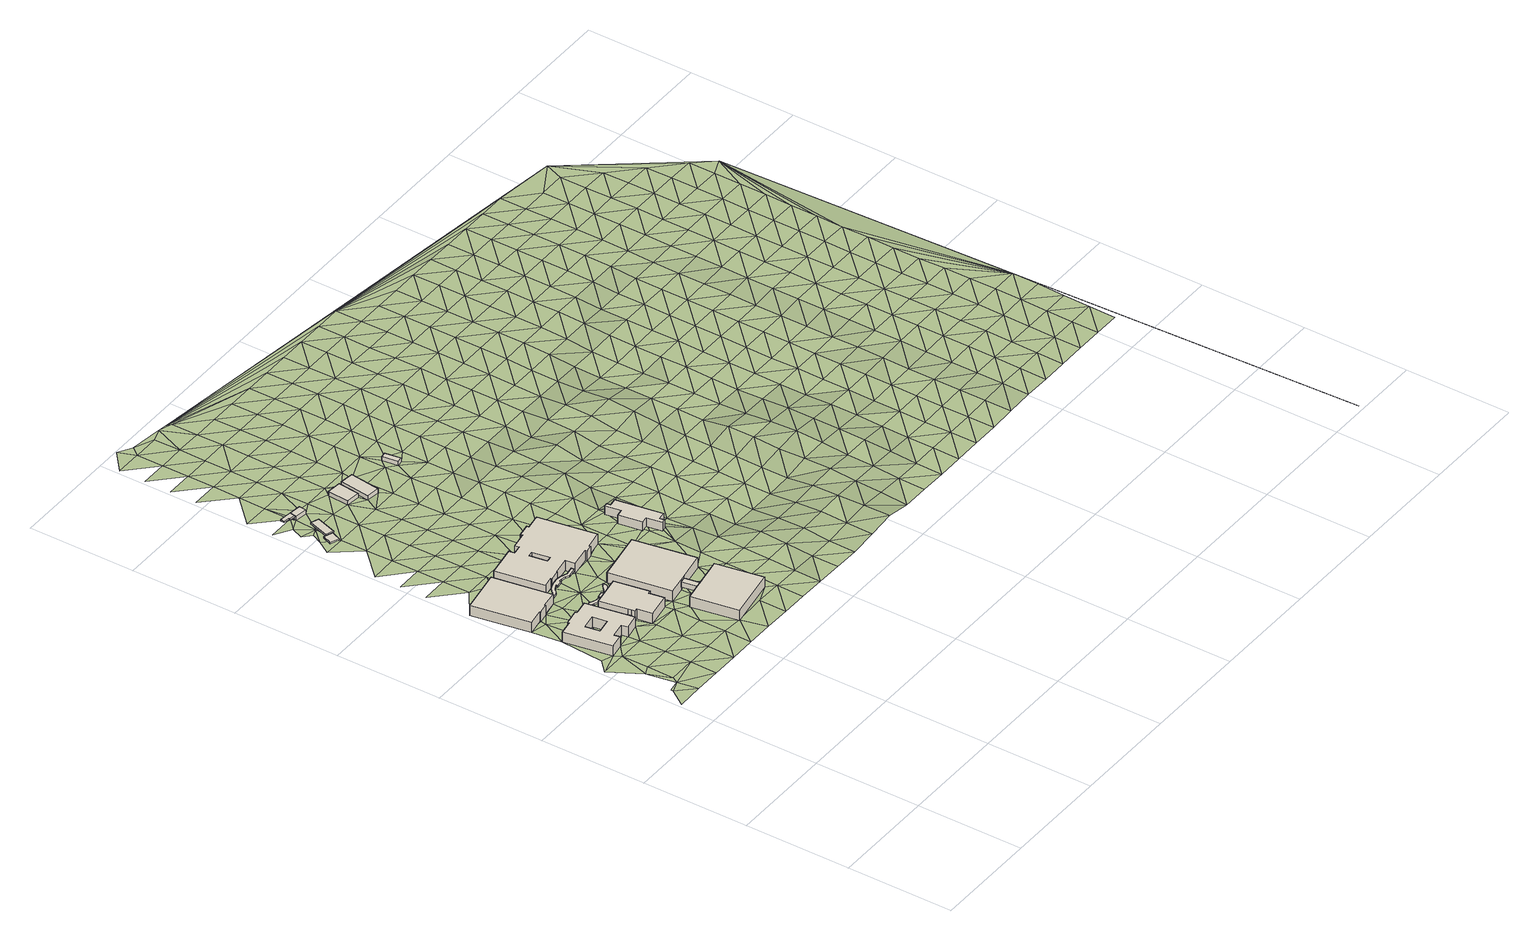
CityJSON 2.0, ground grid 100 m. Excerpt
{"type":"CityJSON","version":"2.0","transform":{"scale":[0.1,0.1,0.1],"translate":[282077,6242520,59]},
"CityObjects":{
"building1":{"type":"Building","attributes":{"osm_address":"Electrical Engineering Bellville Cape Town","osm_building":"university","osm_building:levels":"3","osm_type":"multipolygon","plus_code":"4FRW3J9V+45C","ground_height":63.28,"building_height":9.7,"roof_height":72.98},"geometry":[{"type":"Solid","lod":"1","boundaries":[[[[0,1,2,3,4,5,6,7]],[[1,8,9,4,3,2]],[[8,10,11,9]],[[10,12,13,11]],[[12,14,15,13]],[[14,16,17,15]],[[16,18,19,17]],[[18,20,21,19]],[[20,22,23,21]],[[22,24,25,23]],[[24,26,27,25]],[[26,28,29,27]],[[28,30,31,29]],[[30,0,7,6,5,31]],[[32,33,34,35]],[[33,36,37,34]],[[36,38,39,37]],[[38,32,35,39]],[[5,4,9,11,13,15,17,19,21,23,25,27,29,31],[35,34,37,39]],[[30,28,26,24,22,20,18,16,14,12,10,8,1,0],[38,36,33,32]]]]}]},
"building2":{"type":"Building","attributes":{"osm_address":"IT Centre Bellville 7530 Cape Town","osm_building":"university","osm_building:levels":"3","plus_code":"4FRW3J9V+92X","ground_height":63.43,"building_height":9.7,"roof_height":73.13},"geometry":[{"type":"Solid","lod":"1","boundaries":[[[[40,41,42,43]],[[41,44,45,42]],[[44,46,47,45]],[[46,48,49,47]],[[48,50,51,49]],[[50,52,53,51]],[[52,54,55,53]],[[54,40,43,55]],[[43,42,45,47,49,51,53,55]],[[54,52,50,48,46,44,41,40]]]]}]},
"building3":{"type":"Building","attributes":{"osm_building":"roof","osm_building:levels":"1","osm_layer":"1","plus_code":"4FRW3J9V+36J","ground_height":63.45,"bottom_roof_height":66.25,"roof_height":67.75},"geometry":[{"type":"Solid","lod":"1","boundaries":[[[[7,56,57,6]],[[56,58,59,57]],[[58,60,61,59]],[[60,7,6,61]],[[6,57,59,61]],[[60,58,56,7]]]]}]},
"building4":{"type":"Building","attributes":{"osm_address":"Electrical Engineering Bellville 7530 Cape Town","osm_building":"university","osm_building:levels":"3","plus_code":"4FRW3J9V+47P","ground_height":63.45,"building_height":9.7,"roof_height":73.15},"geometry":[{"type":"Solid","lod":"1","boundaries":[[[[62,63,64,65,59,58]],[[63,66,67,64]],[[66,68,69,67]],[[68,70,71,69]],[[70,72,73,71]],[[72,74,75,73]],[[74,76,77,75]],[[76,78,79,77]],[[78,80,60,61,81,79]],[[80,62,58,59,65,81,61,60]],[[65,64,67,69,71,73,75,77,79,81]],[[80,78,76,74,72,70,68,66,63,62]]]]}]},
"building5":{"type":"Building","attributes":{"osm_building":"roof","osm_building:levels":"1","osm_layer":"1","plus_code":"4FRW3J9V+666","ground_height":63.63,"bottom_roof_height":66.43,"roof_height":67.93},"geometry":[{"type":"Solid","lod":"1","boundaries":[[[[82,83,84,85]],[[83,86,87,84]],[[86,88,89,87]],[[88,90,91,89]],[[90,92,93,91]],[[92,94,95,93]],[[94,96,97,95]],[[96,98,99,97]],[[98,100,101,99]],[[100,102,103,101]],[[102,104,105,103]],[[104,106,107,105]],[[106,108,109,107]],[[108,110,111,109]],[[110,112,113,111]],[[112,114,115,113]],[[114,116,117,115]],[[116,118,119,117]],[[118,120,121,119]],[[120,122,123,121]],[[122,124,125,123]],[[124,126,127,125]],[[126,82,85,127]],[[85,84,87,89,91,93,95,97,99,101,103,105,107,109,111,113,115,117,119,121,123,125,127]],[[126,124,122,120,118,116,114,112,110,108,106,104,102,100,98,96,94,92,90,88,86,83,82]]]]}]},
"building6":{"type":"Building","attributes":{"osm_building":"roof","osm_building:levels":"1","osm_layer":"1","plus_code":"4FRW3J9V+86J","ground_height":63.61,"bottom_roof_height":66.41,"roof_height":67.91},"geometry":[{"type":"Solid","lod":"1","boundaries":[[[[128,129,130,131]],[[129,132,133,130]],[[132,134,135,133]],[[134,136,137,135]],[[136,138,139,137]],[[138,140,141,139]],[[140,142,143,141]],[[142,144,145,143]],[[144,146,147,145]],[[146,148,149,147]],[[148,150,151,149]],[[150,152,153,151]],[[152,154,155,153]],[[154,156,157,155]],[[156,158,159,157]],[[158,160,161,159]],[[160,162,163,161]],[[162,164,165,163]],[[164,166,167,165]],[[166,168,169,167]],[[168,128,131,169]],[[131,130,133,135,137,139,141,143,145,147,149,151,153,155,157,159,161,163,165,167,169]],[[168,166,164,162,160,158,156,154,152,150,148,146,144,142,140,138,136,134,132,129,128]]]]}]},
"building7":{"type":"Building","attributes":{"osm_building":"roof","osm_building:levels":"1","osm_layer":"1","plus_code":"4FRW3JCV+228","ground_height":62.23,"bottom_roof_height":65.03,"roof_height":66.53},"geometry":[{"type":"Solid","lod":"1","boundaries":[[[[170,171,172,173]],[[171,174,175,172]],[[174,176,177,175]],[[176,170,173,177]],[[173,172,175,177]],[[176,174,171,170]]]]}]},
"building8":{"type":"Building","attributes":{"osm_building":"roof","osm_building:levels":"1","osm_layer":"1","plus_code":"4FRW3JCV+337","ground_height":61.99,"bottom_roof_height":64.79,"roof_height":66.29},"geometry":[{"type":"Solid","lod":"1","boundaries":[[[[178,179,180,181]],[[179,182,183,180]],[[182,184,185,183]],[[184,178,181,185]],[[181,180,183,185]],[[184,182,179,178]]]]}]},
"building9":{"type":"Building","attributes":{"osm_building":"roof","osm_building:levels":"1","osm_layer":"1","plus_code":"4FRW3JCV+53C","ground_height":62.11,"bottom_roof_height":64.91,"roof_height":66.41},"geometry":[{"type":"Solid","lod":"1","boundaries":[[[[186,187,188,189,190,191]],[[187,192,193,189,188]],[[192,194,195,193]],[[194,196,197,195]],[[196,198,199,197]],[[198,186,191,190,199]],[[190,189,193,195,197,199]],[[198,196,194,192,187,186]]]]}]},
"building10":{"type":"Building","attributes":{"osm_building":"bridge","osm_building:levels":"3","osm_building:min_level":"1","osm_layer":"1","osm_min_height":"3.3","plus_code":"4FRW3J9V+2F4","ground_height":63.43,"bottom_bridge_height":66.73,"building_height":8.4,"roof_height":71.83},"geometry":[{"type":"Solid","lod":"1","boundaries":[[[[200,201,202,203]],[[201,204,205,202]],[[204,206,207,205]],[[206,200,203,207]],[[203,202,205,207]],[[206,204,201,200]]]]}]},
"building11":{"type":"Building","attributes":{"osm_building":"garage","osm_building:levels":"1","plus_code":"4FRW3JCV+54C","ground_height":62.11,"building_height":4.1,"roof_height":66.21},"geometry":[{"type":"Solid","lod":"1","boundaries":[[[[208,209,210,211,198]],[[209,212,213,210]],[[212,214,215,213]],[[214,216,186,191,215]],[[216,208,198,211,191,186]],[[211,210,213,215,191]],[[216,214,212,209,208]]]]}]},
"building12":{"type":"Building","attributes":{"osm_address":"Civil Engineering and Geomatics Bellville 7530 Cape Town","osm_building":"university","osm_building:levels":"3","osm_type":"multipolygon","plus_code":"4FRW3J9V+CCM","ground_height":63.75,"building_height":9.7,"roof_height":73.45},"geometry":[{"type":"Solid","lod":"1","boundaries":[[[[217,218,219,220]],[[218,221,222,219]],[[221,223,224,222]],[[223,225,226,224]],[[225,227,228,226]],[[227,229,230,228]],[[229,231,232,230]],[[231,233,234,232]],[[233,235,236,234]],[[235,237,238,236]],[[237,239,240,238]],[[239,241,242,240]],[[241,243,244,242]],[[243,245,246,244]],[[245,247,248,246]],[[247,249,250,248]],[[249,251,252,250]],[[251,253,254,252]],[[253,255,256,254]],[[255,257,258,256]],[[257,259,260,258]],[[259,217,220,260]],[[261,262,263,264]],[[262,265,266,263]],[[265,267,268,266]],[[267,261,264,268]],[[220,219,222,224,226,228,230,232,234,236,238,240,242,244,246,248,250,252,254,256,258,260],[264,263,266,268]],[[259,257,255,253,251,249,247,245,243,241,239,237,235,233,231,229,227,225,223,221,218,217],[267,265,262,261]]]]}]},
"building13":{"type":"Building","attributes":{"osm_address":"Electrical, Electronic and Computer Engineering (Block B) Bellville 7530 Cape Town","osm_building":"university","osm_building:levels":"3","plus_code":"4FRW3J8V+WG3","ground_height":63.09,"building_height":9.7,"roof_height":72.79},"geometry":[{"type":"Solid","lod":"1","boundaries":[[[[269,270,271,272,203,200]],[[270,273,274,271]],[[273,275,276,274]],[[275,277,278,276]],[[277,279,201,202,280,278]],[[279,269,200,203,272,280,202,201]],[[272,271,274,276,278,280]],[[279,277,275,273,270,269]]]]}]},
"building14":{"type":"Building","attributes":{"osm_address":"Electrical, Electronic and Computer Engineering (Block A) Bellville 7530 Cape Town","osm_building":"university","osm_building:levels":"3","plus_code":"4FRW3J9V+4FW","ground_height":64.07,"building_height":9.7,"roof_height":73.77},"geometry":[{"type":"Solid","lod":"1","boundaries":[[[[281,282,283,284,205,204]],[[282,285,286,283]],[[285,287,288,286]],[[287,289,290,288]],[[289,291,206,207,292,290]],[[291,281,204,205,284,292,207,206]],[[284,283,286,288,290,292]],[[291,289,287,285,282,281]]]]}]},
"building15":{"type":"Building","attributes":{"osm_address":"G - Horticulture Research 2 Bellville 7530 Cape Town","osm_building":"greenhouse","osm_building:levels":"1","plus_code":"4FRW3JCV+474","ground_height":62.23,"building_height":4.1,"roof_height":66.33},"geometry":[{"type":"Solid","lod":"1","boundaries":[[[[293,294,295,296]],[[294,297,298,295]],[[297,299,300,298]],[[299,293,296,300]],[[296,295,298,300]],[[299,297,294,293]]]]}]},
"building16":{"type":"Building","attributes":{"osm_address":"H - Horticulture Research 1 Bellville 7530 Cape Town","osm_building":"greenhouse","osm_building:levels":"1","plus_code":"4FRW3JCV+38Q","ground_height":62.29,"building_height":4.1,"roof_height":66.39},"geometry":[{"type":"Solid","lod":"1","boundaries":[[[[301,302,303,304]],[[302,305,306,303]],[[305,307,308,306]],[[307,301,304,308]],[[304,303,306,308]],[[307,305,302,301]]]]}]},
"building17":{"type":"Building","attributes":{"osm_address":"CPUT Athletics Stadium","osm_building":"grandstand","osm_building:levels":"2","plus_code":"4FRW3J9V+8PF","ground_height":63.76,"building_height":6.9,"roof_height":70.66},"geometry":[{"type":"Solid","lod":"1","boundaries":[[[[309,310,311,312]],[[310,313,314,311]],[[313,315,316,314]],[[315,317,318,316]],[[317,319,320,318]],[[319,321,322,320]],[[321,323,324,322]],[[323,325,326,324]],[[325,327,328,326]],[[327,329,330,328]],[[329,331,332,330]],[[331,309,312,332]],[[312,311,314,316,318,320,322,324,326,328,330,332]],[[331,329,327,325,323,321,319,317,315,313,310,309]]]]}]},
"building18":{"type":"Building","attributes":{"osm_building":"service","osm_building:levels":"1","plus_code":"4FRW3JCV+3GG","ground_height":62.6,"building_height":4.1,"roof_height":66.7},"geometry":[{"type":"Solid","lod":"1","boundaries":[[[[333,334,335,336]],[[334,337,338,335]],[[337,339,340,338]],[[339,333,336,340]],[[336,335,338,340]],[[339,337,334,333]]]]}]},
"terrain1":{"type":"TINRelief","geometry":[{"type":"CompositeSurface","lod":"1","boundaries":[[[341,342,343]],[[342,344,345]],[[342,341,344]],[[346,347,344]],[[348,347,349]],[[341,350,344]],[[351,347,346]],[[352,348,18]],[[348,349,18]],[[344,353,346]],[[351,349,347]],[[346,353,351]],[[18,354,352]],[[353,344,350]],[[355,349,351]],[[18,349,20]],[[351,353,355]],[[44,354,356]],[[20,349,357]],[[353,350,358]],[[354,359,360]],[[349,355,357]],[[360,356,354]],[[361,362,20]],[[44,356,363]],[[364,44,363]],[[365,355,353]],[[366,367,368]],[[369,20,357]],[[20,369,361]],[[358,365,353]],[[370,356,360]],[[367,371,368]],[[363,356,372]],[[373,357,355]],[[370,372,356]],[[365,373,355]],[[369,357,374]],[[370,375,376]],[[377,372,370]],[[373,378,357]],[[374,357,378]],[[379,380,381]],[[382,383,372]],[[384,365,358]],[[385,386,379]],[[370,376,377]],[[372,377,382]],[[374,387,388]],[[365,384,373]],[[389,390,388]],[[358,391,384]],[[378,68,374]],[[389,388,387]],[[374,68,387]],[[389,392,390]],[[393,376,390]],[[394,385,395]],[[393,390,392]],[[387,68,396]],[[381,382,397]],[[378,373,398]],[[399,397,382]],[[400,385,379]],[[377,376,401]],[[373,384,402]],[[403,395,404]],[[382,377,401]],[[400,379,381]],[[393,401,376]],[[381,397,405]],[[68,378,398]],[[405,397,399]],[[406,399,382]],[[373,402,398]],[[403,404,407]],[[405,225,381]],[[399,225,405]],[[395,385,408]],[[391,409,384]],[[401,406,382]],[[381,225,400]],[[400,408,385]],[[410,68,398]],[[406,411,399]],[[384,409,402]],[[409,391,412]],[[413,401,393]],[[414,404,395]],[[415,416,417]],[[415,407,416]],[[408,414,395]],[[418,406,401]],[[398,402,419]],[[409,419,402]],[[225,420,400]],[[421,410,422]],[[289,410,398]],[[422,410,289]],[[400,420,408]],[[407,404,423]],[[419,289,398]],[[414,424,404]],[[422,425,413]],[[426,417,416]],[[417,426,427]],[[289,425,422]],[[428,401,413]],[[429,427,426]],[[401,430,418]],[[426,431,429]],[[432,431,433]],[[434,413,425]],[[289,434,425]],[[225,435,420]],[[404,424,423]],[[436,418,437]],[[438,401,428]],[[439,414,408]],[[440,409,412]],[[441,416,407]],[[401,438,430]],[[428,413,434]],[[434,289,428]],[[289,419,442]],[[209,431,426]],[[439,408,420]],[[430,437,418]],[[433,431,209]],[[407,423,441]],[[443,433,444]],[[419,445,442]],[[446,424,414]],[[289,442,291]],[[416,447,426]],[[448,440,412]],[[449,450,451]],[[451,452,449]],[[208,433,209]],[[435,453,420]],[[216,433,208]],[[209,426,454]],[[439,446,414]],[[443,444,455]],[[453,435,456]],[[453,439,420]],[[444,433,216]],[[447,416,441]],[[445,457,442]],[[453,456,458]],[[423,424,459]],[[281,291,442]],[[430,438,460]],[[428,461,438]],[[442,457,281]],[[447,454,426]],[[440,275,409]],[[216,462,444]],[[424,446,459]],[[463,455,464]],[[465,430,460]],[[441,423,466]],[[467,439,453]],[[461,460,438]],[[457,468,281]],[[467,446,439]],[[459,466,423]],[[454,469,462]],[[470,440,448]],[[454,447,469]],[[471,453,472]],[[453,471,473]],[[444,462,474]],[[444,474,455]],[[475,476,464]],[[447,441,297]],[[473,467,453]],[[461,428,477]],[[459,446,478]],[[461,479,460]],[[472,473,471]],[[448,480,470]],[[462,469,474]],[[466,481,441]],[[468,457,482]],[[468,483,281]],[[455,484,464]],[[481,297,441]],[[446,467,478]],[[440,470,275]],[[475,485,486]],[[469,447,487]],[[455,474,484]],[[473,488,467]],[[466,459,489]],[[447,297,487]],[[479,461,490]],[[490,491,479]],[[492,475,464]],[[478,489,459]],[[482,483,468]],[[485,493,494]],[[469,495,474]],[[496,494,493]],[[464,484,492]],[[482,275,497]],[[275,470,497]],[[307,297,481]],[[481,466,498]],[[477,490,461]],[[469,487,495]],[[480,499,470]],[[488,500,467]],[[478,467,500]],[[501,485,475]],[[489,498,466]],[[488,502,503]],[[299,297,307]],[[482,504,483]],[[474,505,484]],[[475,492,501]],[[497,504,482]],[[506,307,481]],[[505,474,495]],[[507,490,477]],[[493,508,496]],[[497,470,509]],[[503,500,488]],[[489,478,510]],[[511,493,485]],[[495,487,512]],[[498,513,481]],[[514,299,307]],[[483,504,515]],[[477,483,516]],[[517,490,507]],[[506,481,513]],[[518,492,484]],[[509,470,499]],[[500,510,478]],[[485,501,511]],[[514,512,299]],[[519,503,490]],[[477,516,507]],[[514,495,512]],[[484,505,518]],[[516,483,515]],[[520,504,497]],[[490,517,519]],[[508,493,521]],[[498,489,522]],[[520,497,509]],[[523,489,510]],[[521,493,511]],[[517,507,524]],[[525,505,495]],[[495,514,525]],[[501,492,526]],[[513,527,506]],[[492,518,528]],[[503,529,500]],[[504,530,515]],[[531,503,519]],[[532,507,516]],[[489,523,522]],[[527,533,506]],[[534,513,498]],[[501,526,511]],[[520,530,504]],[[524,507,532]],[[526,492,528]],[[519,517,535]],[[514,533,525]],[[536,509,499]],[[531,529,503]],[[510,500,537]],[[518,505,538]],[[521,539,508]],[[517,524,535]],[[498,522,534]],[[525,538,505]],[[511,539,521]],[[515,540,516]],[[527,513,541]],[[499,542,536]],[[530,543,515]],[[500,529,537]],[[516,544,532]],[[545,520,509]],[[546,523,510]],[[547,528,518]],[[533,527,541]],[[548,511,526]],[[549,519,535]],[[550,544,516]],[[524,532,551]],[[548,539,511]],[[519,552,531]],[[515,543,540]],[[532,544,551]],[[541,513,534]],[[538,547,518]],[[520,545,530]],[[553,519,549]],[[545,509,536]],[[540,550,516]],[[510,537,546]],[[554,525,533]],[[531,552,529]],[[523,555,522]],[[526,528,556]],[[557,549,535]],[[519,553,552]],[[547,556,528]],[[331,558,550]],[[541,554,533]],[[559,543,530]],[[534,522,555]],[[560,538,525]],[[561,539,548]],[[523,546,555]],[[549,562,553]],[[540,331,550]],[[539,561,563]],[[542,564,536]],[[529,565,537]],[[566,548,526]],[[530,545,559]],[[541,534,334]],[[553,562,567]],[[568,567,562]],[[565,529,552]],[[525,554,560]],[[556,566,526]],[[331,540,569]],[[570,547,538]],[[334,333,541]],[[536,571,545]],[[554,541,333]],[[572,540,543]],[[573,334,534]],[[537,574,546]],[[561,548,575]],[[543,559,576]],[[555,573,534]],[[567,331,577]],[[331,569,577]],[[547,570,556]],[[567,578,553]],[[564,571,536]],[[565,574,537]],[[538,560,570]],[[566,575,548]],[[554,333,339]],[[540,572,569]],[[553,579,552]],[[543,576,572]],[[334,573,580]],[[559,545,581]],[[577,578,567]],[[555,546,582]],[[583,566,556]],[[571,581,545]],[[553,578,579]],[[574,584,546]],[[580,585,339]],[[339,586,554]],[[573,585,580]],[[587,565,552]],[[583,556,570]],[[588,576,559]],[[577,569,589]],[[560,554,590]],[[572,591,569]],[[546,584,582]],[[575,592,561]],[[593,571,564]],[[565,587,574]],[[594,573,555]],[[595,575,566]],[[581,588,559]],[[585,586,339]],[[587,552,579]],[[563,561,596]],[[577,589,578]],[[560,590,570]],[[569,591,589]],[[554,586,590]],[[566,583,595]],[[555,582,594]],[[571,597,581]],[[576,598,572]],[[599,584,574]],[[585,573,600]],[[588,601,576]],[[579,578,602]],[[597,571,593]],[[574,587,599]],[[575,595,592]],[[598,591,572]],[[583,570,603]],[[576,601,598]],[[602,578,589]],[[600,573,594]],[[590,604,570]],[[605,588,581]],[[586,585,606]],[[592,596,561]],[[579,607,587]],[[582,584,608]],[[583,603,595]],[[597,605,581]],[[584,599,609]],[[603,570,604]],[[602,607,579]],[[585,600,606]],[[610,601,588]],[[591,611,589]],[[612,590,586]],[[598,613,591]],[[584,609,608]],[[593,614,597]],[[599,587,615]],[[616,594,582]],[[592,595,617]],[[588,605,610]],[[591,613,611]],[[607,615,587]],[[586,606,612]],[[603,617,595]],[[602,589,618]],[[600,594,616]],[[619,604,590]],[[582,608,616]],[[596,620,563]],[[601,621,598]],[[622,609,599]],[[601,610,623]],[[605,597,624]],[[618,607,602]],[[597,614,625]],[[611,618,589]],[[615,622,599]],[[590,612,619]],[[617,596,592]],[[598,621,613]],[[606,600,626]],[[627,603,604]],[[601,623,621]],[[605,624,610]],[[624,597,625]],[[600,616,626]],[[628,615,607]],[[609,629,608]],[[603,627,617]],[[622,630,609]],[[627,604,619]],[[631,611,613]],[[607,618,628]],[[623,610,632]],[[608,629,616]],[[633,612,606]],[[613,621,631]],[[609,630,629]],[[620,634,563]],[[626,635,606]],[[636,625,614]],[[637,596,617]],[[624,632,610]],[[615,638,622]],[[615,628,639]],[[606,635,633]],[[617,627,637]],[[618,611,640]],[[626,616,641]],[[642,619,612]],[[631,643,611]],[[623,644,621]],[[638,630,622]],[[632,645,623]],[[615,639,638]],[[641,616,629]],[[646,624,625]],[[618,640,628]],[[627,619,642]],[[647,625,636]],[[640,611,643]],[[612,633,642]],[[596,637,620]],[[648,635,626]],[[623,645,644]],[[624,646,632]],[[649,631,621]],[[634,650,563]],[[646,625,647]],[[648,626,641]],[[639,628,651]],[[629,630,652]],[[637,627,653]],[[630,638,654]],[[644,649,621]],[[640,651,628]],[[653,627,642]],[[655,645,632]],[[656,643,631]],[[633,635,657]],[[630,654,652]],[[658,635,648]],[[638,639,659]],[[660,641,629]],[[661,620,637]],[[632,646,655]],[[662,647,636]],[[633,657,642]],[[631,649,656]],[[639,651,659]],[[635,658,657]],[[653,661,637]],[[663,640,643]],[[629,652,660]],[[650,664,563]],[[646,647,662]],[[645,665,644]],[[666,654,638]],[[667,648,641]],[[636,668,662]],[[645,655,669]],[[653,642,670]],[[663,643,656]],[[638,659,666]],[[661,634,620]],[[671,651,640]],[[645,669,665]],[[660,667,641]],[[670,642,657]],[[655,646,672]],[[673,649,644]],[[674,658,648]],[[654,675,652]],[[672,646,662]],[[640,663,671]],[[666,676,654]],[[659,651,677]],[[661,653,678]],[[673,644,665]],[[648,667,674]],[[653,670,679]],[[680,669,655]],[[681,656,649]],[[652,675,660]],[[682,657,658]],[[654,676,675]],[[664,683,563]],[[668,684,662]],[[677,666,659]],[[672,680,655]],[[677,651,671]],[[653,679,678]],[[657,682,670]],[[661,650,634]],[[649,673,681]],[[658,674,682]],[[685,663,656]],[[672,662,686]],[[665,669,687]],[[688,676,666]],[[667,660,689]],[[680,690,669]],[[675,691,660]],[[661,678,650]],[[692,679,670]],[[686,662,684]],[[685,656,681]],[[688,666,677]],[[665,687,673]],[[693,671,663]],[[667,689,674]],[[669,690,687]],[[689,660,691]],[[670,682,692]],[[694,680,672]],[[675,676,695]],[[696,672,686]],[[663,685,693]],[[676,688,697]],[[673,698,681]],[[699,677,671]],[[679,700,678]],[[692,701,679]],[[682,674,702]],[[672,696,694]],[[698,673,687]],[[676,697,695]],[[689,703,674]],[[680,704,690]],[[688,677,699]],[[705,691,675]],[[650,678,700]],[[699,671,693]],[[679,701,700]],[[706,686,684]],[[681,707,685]],[[702,692,682]],[[674,703,702]],[[680,694,704]],[[707,681,698]],[[675,695,705]],[[687,690,708]],[[709,697,688]],[[710,689,691]],[[684,711,706]],[[712,696,686]],[[685,713,693]],[[714,701,692]],[[688,699,709]],[[650,700,664]],[[690,704,708]],[[713,685,707]],[[710,691,705]],[[714,692,702]],[[687,715,698]],[[716,703,689]],[[686,706,712]],[[694,696,717]],[[693,718,699]],[[695,697,719]],[[720,700,701]],[[709,721,697]],[[687,708,715]],[[718,693,713]],[[689,710,716]],[[720,701,714]],[[704,694,717]],[[707,698,722]],[[723,702,703]],[[696,712,717]],[[697,721,719]],[[709,699,724]],[[725,705,695]],[[726,664,700]],[[706,711,727]],[[698,715,722]],[[699,718,724]],[[703,716,723]],[[726,700,720]],[[707,728,713]],[[729,714,702]],[[695,719,725]],[[706,727,712]],[[704,730,708]],[[731,721,709]],[[732,710,705]],[[711,733,727]],[[704,717,734]],[[707,722,728]],[[731,709,724]],[[729,702,723]],[[726,683,664]],[[715,708,730]],[[718,713,735]],[[736,720,714]],[[704,734,730]],[[732,705,725]],[[737,716,710]],[[717,712,738]],[[719,721,739]],[[720,736,726]],[[727,740,712]],[[713,728,735]],[[741,721,731]],[[736,714,729]],[[742,724,718]],[[716,737,723]],[[563,683,743]],[[710,732,737]],[[738,734,717]],[[715,744,722]],[[719,739,725]],[[712,740,738]],[[715,730,745]],[[721,741,739]],[[683,726,746]],[[718,735,742]],[[747,727,733]],[[728,722,744]],[[748,731,724]],[[729,723,749]],[[715,745,744]],[[726,736,746]],[[725,750,732]],[[737,749,723]],[[734,751,730]],[[733,752,747]],[[753,734,738]],[[742,748,724]],[[750,725,739]],[[754,740,727]],[[755,741,731]],[[736,729,756]],[[751,745,730]],[[728,757,735]],[[732,758,737]],[[734,753,751]],[[728,744,759]],[[749,756,729]],[[727,747,754]],[[731,748,755]],[[758,732,750]],[[683,746,760]],[[761,738,740]],[[735,757,742]],[[739,741,762]],[[746,736,763]],[[728,759,757]],[[764,749,737]],[[756,763,736]],[[765,744,745]],[[740,754,761]],[[766,745,751]],[[741,755,762]],[[764,737,758]],[[767,753,738]],[[739,768,750]],[[769,747,752]],[[765,759,744]],[[748,742,770]],[[745,766,765]],[[757,771,742]],[[763,760,746]],[[749,772,756]],[[738,761,767]],[[739,762,768]],[[749,764,773]],[[751,753,774]],[[748,770,755]],[[758,750,775]],[[752,776,769]],[[770,742,771]],[[760,777,683]],[[778,754,747]],[[749,773,772]],[[757,759,779]],[[763,756,780]],[[753,767,774]],[[781,759,765]],[[750,768,775]],[[782,766,751]],[[758,783,764]],[[747,769,778]],[[784,761,754]],[[755,785,762]],[[759,781,779]],[[770,786,755]],[[756,772,780]],[[787,771,757]],[[763,777,760]],[[751,774,782]],[[758,775,783]],[[761,784,767]],[[766,788,765]],[[768,762,785]],[[764,789,773]],[[754,778,784]],[[755,786,785]],[[777,790,683]],[[757,779,787]],[[763,780,777]],[[769,776,791]],[[792,770,771]],[[772,773,789]],[[766,782,788]],[[764,783,789]],[[793,781,765]],[[769,791,778]],[[774,767,794]],[[768,795,775]],[[776,796,791]],[[784,797,767]],[[792,771,787]],[[768,785,798]],[[799,786,770]],[[765,788,793]],[[774,794,782]],[[779,781,800]],[[783,775,795]],[[772,801,780]],[[767,797,794]],[[768,798,795]],[[772,789,802]],[[778,803,784]],[[770,792,799]],[[790,804,683]],[[786,805,785]],[[777,780,801]],[[803,778,791]],[[781,793,800]],[[772,802,801]],[[782,806,788]],[[807,787,779]],[[797,784,808]],[[805,798,785]],[[783,809,789]],[[794,806,782]],[[786,799,805]],[[783,795,810]],[[808,784,803]],[[779,800,807]],[[811,791,796]],[[793,788,812]],[[813,792,787]],[[809,802,789]],[[814,563,743]],[[783,810,809]],[[777,801,790]],[[788,806,812]],[[794,797,815]],[[816,795,798]],[[796,817,811]],[[818,797,808]],[[813,787,807]],[[819,798,805]],[[804,820,683]],[[791,821,803]],[[822,799,792]],[[794,815,806]],[[800,793,823]],[[816,810,795]],[[824,801,802]],[[797,818,815]],[[812,825,793]],[[798,819,816]],[[826,802,809]],[[791,811,821]],[[792,813,822]],[[808,803,827]],[[800,823,807]],[[805,799,828]],[[824,790,801]],[[793,825,823]],[[802,826,824]],[[829,812,806]],[[809,810,830]],[[803,821,827]],[[829,806,815]],[[799,822,828]],[[831,810,816]],[[832,818,808]],[[807,833,813]],[[834,819,805]],[[820,835,683]],[[811,817,836]],[[823,833,807]],[[810,831,830]],[[804,790,824]],[[812,837,825]],[[838,826,809]],[[808,827,832]],[[812,829,839]],[[805,828,834]],[[821,811,836]],[[815,818,840]],[[813,841,822]],[[819,842,816]],[[817,843,836]],[[812,839,837]],[[833,841,813]],[[809,830,838]],[[823,825,844]],[[826,845,824]],[[818,832,840]],[[819,834,842]],[[815,846,829]],[[847,831,816]],[[835,743,683]],[[848,827,821]],[[828,822,849]],[[821,836,850]],[[825,837,844]],[[841,851,822]],[[826,838,845]],[[823,852,833]],[[820,804,824]],[[815,840,846]],[[816,842,847]],[[827,848,832]],[[829,853,839]],[[828,849,834]],[[830,831,854]],[[821,850,848]],[[822,851,849]],[[823,844,852]],[[824,845,820]],[[836,843,855]],[[837,839,853]],[[833,856,841]],[[830,854,838]],[[829,846,853]],[[831,847,854]],[[834,857,842]],[[855,850,836]],[[832,858,840]],[[856,851,841]],[[843,859,855]],[[848,860,832]],[[833,852,856]],[[849,857,834]],[[838,861,845]],[[846,840,858]],[[837,862,844]],[[847,842,863]],[[832,860,858]],[[837,853,864]],[[854,861,838]],[[849,851,865]],[[842,857,863]],[[850,866,848]],[[852,844,862]],[[820,845,867]],[[868,850,855]],[[837,864,862]],[[865,851,856]],[[869,854,847]],[[845,861,867]],[[848,866,860]],[[870,853,846]],[[849,871,857]],[[850,868,866]],[[846,858,872]],[[863,869,847]],[[856,852,873]],[[871,849,865]],[[874,855,859]],[[870,864,853]],[[854,875,861]],[[846,872,870]],[[873,852,862]],[[867,835,820]],[[858,860,876]],[[877,863,857]],[[875,854,869]],[[859,878,874]],[[866,876,860]],[[877,857,871]],[[879,868,855]],[[864,880,862]],[[881,865,856]],[[867,861,882]],[[883,856,873]],[[872,858,884]],[[870,880,864]],[[882,861,875]],[[885,869,863]],[[855,874,879]],[[884,858,876]],[[883,881,856]],[[863,877,886]],[[868,887,866]],[[888,871,865]],[[889,835,867]],[[870,872,890]],[[873,862,891]],[[880,892,862]],[[863,886,885]],[[867,882,889]],[[871,888,877]],[[869,893,875]],[[868,879,887]],[[890,872,884]],[[865,881,888]],[[894,876,866]],[[873,891,883]],[[891,862,892]],[[895,874,878]],[[869,885,893]],[[835,889,743]],[[896,880,870]],[[886,877,897]],[[882,875,898]],[[887,894,866]],[[899,870,890]],[[874,895,879]],[[900,884,876]],[[878,901,895]],[[897,877,888]],[[881,883,902]],[[882,898,889]],[[899,896,870]],[[891,903,883]],[[875,893,898]],[[904,892,880]],[[876,894,900]],[[879,905,887]],[[906,890,884]],[[881,902,888]],[[885,886,907]],[[902,883,903]],[[908,886,897]],[[743,889,909]],[[895,905,879]],[[880,896,904]],[[910,891,892]],[[893,885,907]],[[906,884,900]],[[886,908,907]],[[898,909,889]],[[911,899,890]],[[912,894,887]],[[913,897,888]],[[914,887,905]],[[910,892,904]],[[902,915,888]],[[916,903,891]],[[911,890,906]],[[894,912,900]],[[917,896,899]],[[897,913,908]],[[918,898,893]],[[912,887,914]],[[913,888,915]],[[893,907,919]],[[891,910,916]],[[912,906,900]],[[920,902,903]],[[917,899,911]],[[893,919,918]],[[921,904,896]],[[922,909,898]],[[909,814,743]],[[912,923,924]],[[906,912,911]],[[907,908,925]],[[920,903,916]],[[913,926,908]],[[927,915,902]],[[896,917,921]],[[898,918,922]],[[912,917,911]],[[928,910,904]],[[925,919,907]],[[908,926,925]],[[902,920,927]],[[917,912,921]],[[913,915,929]],[[928,904,921]],[[930,916,910]],[[909,922,814]],[[921,912,928]],[[929,926,913]],[[931,918,919]],[[929,915,927]],[[932,919,925]],[[910,928,930]],[[933,920,916]],[[918,931,922]],[[919,932,931]],[[934,925,926]],[[933,916,930]],[[935,926,929]],[[814,922,931]],[[936,927,920]],[[926,935,934]],[[937,932,925]],[[920,933,936]],[[938,929,927]],[[928,912,924]],[[932,937,931]],[[931,937,814]],[[925,934,937]],[[938,927,936]],[[939,935,929]],[[930,928,924]],[[939,929,938]],[[940,814,937]],[[940,934,935]],[[933,930,924]],[[934,940,937]],[[933,924,936]],[[940,935,939]],[[940,924,814]],[[938,936,924]],[[924,939,938]],[[939,924,940]]]}]}
},
"vertices":[
[624,3297,40],[561,3648,40],[561,3648,72],[561,3648,88],[561,3648,140],[624,3297,140],[624,3297,88],[624,3297,72],[425,3624,40],[425,3624,140],[422,3641,40],[422,3641,140],[273,3615,40],[273,3615,140],[276,3599,40],[276,3599,140],[141,3576,40],[141,3576,140],[219,3132,40],[219,3132,140],[354,3157,40],[354,3157,140],[344,3208,40],[344,3208,140],[485,3234,40],[485,3234,140],[496,3175,40],[496,3175,140],[640,3201,40],[640,3201,140],[629,3265,40],[629,3265,140],[328,3333,40],[305,3465,40],[305,3465,140],[328,3333,140],[440,3489,40],[440,3489,140],[463,3357,40],[463,3357,140],
[420,4463,41],[11,4393,41],[11,4393,141],[420,4463,141],[107,3851,41],[107,3851,141],[260,3876,41],[260,3876,141],[261,3870,41],[261,3870,141],[357,3887,41],[357,3887,141],[356,3893,41],[356,3893,141],[512,3920,41],[512,3920,141],
[629,3265,72],[629,3265,88],[696,3277,72],[696,3277,88],[690,3309,72],[690,3309,88],
[696,3277,43],[702,3244,43],[702,3244,142],[696,3277,142],[730,3249,43],[730,3249,142],[754,3111,43],[754,3111,142],[984,3150,43],[984,3150,142],[959,3291,43],[959,3291,142],[988,3296,43],[988,3296,142],[932,3617,43],[932,3617,142],[646,3568,43],[646,3568,142],[690,3309,43],[690,3309,142],
[565,3642,74],[571,3611,74],[571,3611,89],[565,3642,89],[639,3621,74],[639,3621,89],[649,3614,74],[649,3614,89],[711,3595,74],[711,3595,89],[734,3591,74],[734,3591,89],[755,3592,74],[755,3592,89],[818,3604,74],[818,3604,89],[857,3620,74],[857,3620,89],[894,3645,74],[894,3645,89],[918,3670,74],[918,3670,89],[913,3703,74],[913,3703,89],[900,3700,74],[900,3700,89],[890,3687,74],[890,3687,89],[854,3655,74],[854,3655,89],[827,3641,74],[827,3641,89],[810,3639,74],[810,3639,89],[809,3652,74],[809,3652,89],[746,3639,74],[746,3639,89],[749,3626,74],[749,3626,89],[704,3630,74],[704,3630,89],[672,3641,74],[672,3641,89],[643,3657,74],[643,3657,89],
[514,3927,74],[592,3941,74],[592,3941,89],[514,3927,89],[631,3979,74],[631,3979,89],[674,4003,74],[674,4003,89],[683,4005,74],[683,4005,89],[684,3990,74],[684,3990,89],[748,4002,74],[748,4002,89],[747,4016,74],[747,4016,89],[768,4016,74],[768,4016,89],[816,4006,74],[816,4006,89],[850,3987,74],[850,3987,89],[943,4003,74],[943,4003,89],[938,4031,74],[938,4031,89],[860,4019,74],[860,4019,89],[796,4042,74],[796,4042,89],[761,4047,74],[761,4047,89],[741,4047,74],[741,4047,89],[681,4037,74],[681,4037,89],[636,4020,74],[636,4020,89],[577,3969,74],[577,3969,89],[508,3956,74],[508,3956,89],
[174,5931,60],[139,5842,60],[139,5842,75],[174,5931,75],[220,5810,60],[220,5810,75],[256,5899,60],[256,5899,75],
[267,6124,58],[204,5934,58],[204,5934,73],[267,6124,73],[282,5909,58],[282,5909,73],[345,6098,58],[345,6098,73],
[281,6334,59],[167,6348,59],[167,6348,72],[167,6348,74],[281,6334,74],[281,6334,72],[162,6309,59],[162,6309,74],[214,6303,59],[214,6303,74],[212,6291,59],[212,6291,74],[274,6283,59],[274,6283,74],
[1269,3022,77],[1326,3031,77],[1326,3031,128],[1269,3022,128],[1302,3177,77],[1302,3177,128],[1245,3168,77],[1245,3168,128],
[274,6283,31],[273,6266,31],[273,6266,72],[274,6283,72],[388,6252,31],[388,6252,72],[396,6320,31],[396,6320,72],[281,6334,31],
[865,4537,45],[872,4497,45],[872,4497,145],[865,4537,145],[789,4483,45],[789,4483,145],[780,4535,45],[780,4535,145],[494,4487,45],[494,4487,145],[572,4034,45],[572,4034,145],[671,4050,45],[671,4050,145],[673,4038,45],[673,4038,145],[771,4055,45],[771,4055,145],[770,4061,45],[770,4061,145],[931,4088,45],[931,4088,145],[947,3997,45],[947,3997,145],[1133,4029,45],[1133,4029,145],[1136,4011,45],[1136,4011,145],[1207,4023,45],[1207,4023,145],[1204,4038,45],[1204,4038,145],[1373,4069,45],[1373,4069,145],[1282,4606,45],[1282,4606,145],[1138,4582,45],[1138,4582,145],[1135,4602,45],[1135,4602,145],[1016,4582,45],[1016,4582,145],[1020,4563,45],[1020,4563,145],[869,4372,45],[897,4210,45],[897,4210,145],[869,4372,145],[850,4202,45],[850,4202,145],[823,4364,45],[823,4364,145],
[1269,3022,34],[1111,2993,34],[1111,2993,138],[1269,3022,138],[1190,2554,34],[1190,2554,138],[1669,2639,34],[1669,2639,138],[1590,3078,34],[1590,3078,138],[1326,3031,34],[1326,3031,138],
[1302,3177,44],[1566,3224,44],[1566,3224,148],[1302,3177,148],[1464,3800,44],[1464,3800,148],[990,3718,44],[990,3718,148],[1086,3139,44],[1086,3139,148],[1245,3168,44],[1245,3168,148],
[826,6226,32],[692,6239,32],[692,6239,73],[826,6226,73],[672,6037,32],[672,6037,73],[806,6023,32],[806,6023,73],
[946,5927,32],[983,6208,32],[983,6208,74],[946,5927,74],[856,6225,32],[856,6225,74],[819,5943,32],[819,5943,74],
[1857,4234,19],[1785,4222,19],[1785,4222,117],[1857,4234,117],[1778,4260,19],[1778,4260,117],[1742,4254,19],[1742,4254,117],[1766,4109,19],[1766,4109,117],[1701,4098,19],[1701,4098,117],[1737,3879,19],[1737,3879,117],[1800,3889,19],[1800,3889,117],[1824,3744,19],[1824,3744,117],[1864,3751,19],[1864,3751,117],[1857,3794,19],[1857,3794,117],[1929,3806,19],[1929,3806,117],
[1312,6140,36],[1335,5994,36],[1335,5994,77],[1312,6140,77],[1386,6002,36],[1386,6002,77],[1363,6148,36],[1363,6148,77],
[255,2318,36],[115,2473,36],[6,2318,34],[218,2510,39],[112,2493,36],[255,2568,39],[174,2781,39],[6,3068,38],[255,3068,40],[503,2318,39],[255,2818,39],[111,3171,38],[503,2568,41],[141,3576,41],[503,2818,41],[255,3817,43],[503,3068,41],[752,2318,39],[276,3599,41],[273,3615,41],[485,3234,43],[344,3208,41],[261,3870,43],[260,3876,43],[752,2568,40],[305,3465,41],[328,3333,41],[440,3489,44],[496,3175,41],[422,3641,44],[463,3357,43],[357,3887,43],[752,2818,42],[640,3201,45],[425,3624,44],[561,3648,44],[503,3817,45],[752,3068,43],[255,4566,45],[11,4393,43],[420,4463,45],[512,3920,45],[356,3893,43],[1000,2568,41],[255,4816,43],[6,4816,42],[702,3244,45],[629,3265,45],[696,3277,45],[624,3297,43],[1000,2318,39],[690,3309,45],[646,3568,46],[6,5065,39],[255,5065,41],[730,3249,45],[503,4066,46],[1000,3068,44],[572,4034,46],[503,4566,45],[752,3817,46],[1000,2818,42],[6,5315,36],[255,5315,38],[503,4316,46],[673,4038,47],[255,5565,36],[503,4816,44],[1190,2554,39],[984,3150,44],[671,4050,47],[1249,2318,38],[932,3617,48],[503,5065,43],[59,5820,32],[255,5815,32],[141,5941,30],[771,4055,47],[1111,2993,44],[752,4566,46],[959,3291,47],[988,3296,47],[503,5565,36],[503,5315,40],[1000,3317,47],[255,6064,30],[188,6039,30],[990,3718,48],[113,6109,31],[947,3997,48],[160,6221,31],[6,6314,32],[255,6314,31],[1000,3567,48],[780,4535,46],[770,4061,47],[931,4088,48],[1000,3817,48],[752,4816,45],[1497,2568,38],[503,5815,33],[1249,3068,44],[6,6564,33],[255,6564,31],[1269,3022,44],[752,5065,43],[503,6064,31],[1497,2318,35],[869,4372,47],[823,4364,47],[850,4202,47],[897,4210,48],[865,4537,46],[388,6252,32],[255,6813,33],[789,4483,46],[1326,3031,44],[872,4497,46],[752,5315,41],[1136,4011,48],[1249,3817,49],[396,6320,32],[6,7063,38],[255,7063,37],[1133,4029,48],[752,5565,38],[1000,4816,46],[1497,3068,46],[503,6314,32],[1746,2568,34],[1000,4566,47],[1020,4563,47],[1016,4582,47],[503,6564,31],[255,7313,37],[6,7313,37],[1464,3800,53],[1000,5065,48],[1207,4023,48],[1746,2318,30],[752,5815,35],[1590,3078,46],[1566,3224,52],[503,6813,35],[255,7563,38],[6,7563,37],[692,6239,34],[1135,4602,48],[1000,5315,45],[1373,4069,48],[1204,4038,48],[503,7063,39],[255,7812,37],[6,7812,36],[752,6314,34],[193,7966,37],[1746,2818,41],[1000,5565,40],[1995,2318,26],[1249,4816,49],[503,7313,39],[1138,4582,48],[1282,4606,48],[1746,3068,43],[752,6564,34],[946,5927,37],[1497,3817,53],[319,7893,37],[1995,2568,28],[1249,5065,52],[503,7563,39],[826,6226,34],[1000,5815,37],[856,6225,34],[1746,3317,48],[1746,3567,48],[1497,4066,53],[752,6813,36],[1497,4316,53],[1995,2818,35],[503,7812,37],[1249,5565,44],[1249,5315,52],[1737,3879,47],[1000,6314,33],[752,7313,40],[1000,6064,33],[752,7063,39],[1497,4816,54],[1995,3068,41],[1497,4566,55],[1746,3817,47],[983,6208,33],[1249,5815,39],[1701,4098,48],[2243,2568,17],[1497,5065,57],[1000,6564,32],[625,7853,37],[1995,3567,28],[1249,6064,36],[2243,2318,20],[1995,3317,46],[1824,3744,47],[2243,2818,40],[1497,5315,54],[1000,6813,35],[752,7563,38],[1742,4254,48],[1864,3751,47],[1800,3889,47],[1746,4566,56],[1746,4316,48],[1249,6314,35],[1497,5565,40],[1000,7063,38],[1766,4109,48],[1857,3794,47],[2243,3068,54],[1249,6564,35],[752,7812,36],[1778,4260,48],[709,7842,36],[2492,2318,11],[1746,4816,48],[1000,7313,38],[1857,4234,48],[1785,4222,48],[1995,3817,19],[1249,6813,36],[2492,2568,15],[2243,3567,13],[1497,5815,38],[1746,5065,62],[1000,7563,38],[2243,3317,18],[1995,4066,20],[1995,4316,16],[1995,4566,11],[1386,6002,39],[2492,2818,40],[1746,5565,43],[1249,7063,38],[1746,5315,58],[1497,6064,39],[1497,6314,39],[1995,4816,46],[2492,3068,32],[2243,4066,18],[1497,6564,38],[2243,3817,15],[1249,7563,38],[2740,2318,35],[1746,5815,33],[1249,7313,38],[1497,7563,39],[2740,2568,41],[2492,3567,12],[1995,5065,46],[1746,6064,37],[2492,3317,11],[2243,4316,14],[1497,7063,40],[1497,6813,39],[2740,2818,50],[1746,6314,39],[2243,4566,12],[1995,5565,40],[1995,5315,54],[2740,3068,33],[2492,4066,21],[1746,6564,39],[2492,3817,16],[2989,2318,66],[2243,4816,19],[1995,5815,37],[1497,7313,40],[2492,4316,13],[1746,6813,40],[1746,7563,39],[2740,3567,11],[2243,5065,68],[2740,3317,10],[2989,2818,53],[2989,2568,62],[1995,6064,40],[1746,7063,40],[2492,4566,4],[2243,5565,40],[2243,5315,38],[2740,3817,18],[2989,3068,50],[1995,6564,39],[1995,7563,39],[1995,6314,39],[3237,2318,16],[1746,7313,39],[2492,5065,51],[2492,4816,9],[2740,4316,11],[2243,5815,40],[1995,6813,39],[2740,4066,19],[2989,3567,15],[2989,3317,16],[3237,2818,42],[3237,2568,34],[2243,6064,40],[2989,3817,17],[2243,7563,38],[2740,4566,5],[2492,5565,38],[1995,7063,38],[2492,5315,56],[3237,3068,64],[2989,4066,20],[2243,6564,39],[2243,6314,39],[2740,4816,12],[2492,5815,39],[1995,7313,38],[3486,2568,18],[2989,4316,16],[2492,7563,38],[3237,3567,47],[2740,5065,50],[2492,6064,40],[3486,2318,15],[3237,3317,60],[2243,6813,39],[2989,4566,28],[3486,2818,41],[3237,3817,59],[2492,6314,40],[2740,5565,33],[2740,5315,55],[2989,4816,44],[2243,7313,38],[2243,7063,38],[3486,3068,44],[3237,4066,62],[2492,6564,40],[2740,7563,37],[3735,2318,12],[3237,4316,17],[3735,2568,16],[3486,3567,72],[2989,5065,66],[2740,6064,40],[3486,3317,62],[2740,5815,36],[2492,6813,39],[3237,4566,21],[3735,3068,40],[2989,5565,29],[3735,2818,27],[2989,5315,37],[3486,3817,58],[3237,4816,20],[2492,7313,37],[2492,7063,37],[2740,6564,42],[2740,6314,42],[3735,3317,40],[2989,5815,33],[3983,2568,13],[3486,4066,34],[3735,3567,41],[3237,5065,18],[2989,6064,41],[3983,2318,12],[3983,2818,15],[3486,4316,22],[2740,6813,41],[3735,3817,40],[2989,6314,44],[3983,3068,16],[3486,4566,21],[3237,5565,15],[2740,7063,39],[3237,5315,14],[3735,4066,22],[2989,6564,43],[3486,4816,21],[3237,5815,34],[2740,7313,38],[4232,2568,13],[3735,4316,13],[2989,6813,42],[3983,3567,26],[3486,5065,11],[3237,6064,45],[4232,2318,16],[3983,3317,26],[3735,4566,17],[2989,7063,39],[3237,6314,46],[4232,3068,12],[3486,5565,14],[4232,2818,11],[3486,5315,9],[3735,4816,23],[4729,7313,33],[3983,4066,16],[3983,3817,16],[2989,7313,38],[4480,2568,15],[3735,5065,21],[3237,6564,45],[3486,5815,34],[4232,3567,15],[4480,2318,16],[4232,3317,14],[4480,2818,16],[3735,5315,19],[3237,6813,42],[3983,4566,15],[3486,6064,44],[3983,4316,16],[3237,7313,39],[4480,3068,16],[3735,5565,21],[3237,7063,41],[3486,6314,46],[4232,4066,17],[4232,3817,16],[4480,3317,16],[3735,5815,38],[4729,2568,26],[3983,5065,23],[3983,4816,21],[3486,6813,43],[3486,6564,45],[4480,3567,16],[3735,6064,45],[4729,2318,25],[3486,7313,39],[4729,2818,26],[4232,4566,16],[3486,7063,41],[4232,4316,15],[4480,3817,16],[3735,6314,42],[4729,3068,25],[3983,5565,21],[3983,5315,23],[4232,4816,19],[4480,4066,17],[3735,6564,42],[3735,7313,38],[4977,2568,41],[4232,5065,21],[4480,4316,18],[4729,3567,28],[3983,6064,38],[4977,2318,37],[4729,3317,24],[3983,5815,23],[4232,5315,21],[4480,4566,18],[3735,7063,38],[3735,6813,41],[4977,2818,42],[3983,7313,35],[4232,5565,21],[4729,3817,30],[4480,4816,19],[4977,3068,42],[3983,6564,41],[3983,6314,41],[5226,2568,36],[4729,4066,24],[4480,5065,19],[5295,7239,36],[4977,3567,41],[4232,6064,36],[5226,2318,35],[4977,3317,41],[4232,5815,22],[4232,7313,35],[5226,2818,41],[4480,5315,19],[4729,4566,23],[3983,7063,38],[4729,4316,23],[3983,6813,41],[5226,3068,43],[4480,5565,19],[4977,3817,40],[4232,6564,41],[4232,6314,42],[5226,3317,44],[4729,4816,23],[4480,5815,23],[4480,7313,33],[5474,2568,39],[4977,4316,39],[4232,6813,40],[4977,4066,40],[5226,3567,44],[4729,5065,25],[4480,6064,35],[5474,2318,36],[4977,4566,39],[4232,7063,37],[5226,3817,43],[4480,6314,42],[5474,3068,45],[4729,5565,24],[5474,2818,43],[4729,5315,24],[4977,4816,38],[5226,4066,42],[4480,6564,41],[5723,2568,40],[4977,5065,39],[4729,5815,28],[5474,3567,47],[5723,2318,38],[5474,3317,47],[4480,6813,38],[5226,4566,41],[4729,6064,37],[5226,4316,42],[4977,5315,39],[5723,3068,46],[4480,7063,35],[5723,2818,43],[4729,6314,42],[5474,4066,44],[4977,5565,39],[5474,3817,45],[5226,4816,40],[5972,2568,39],[4729,6564,42],[5723,3317,48],[4977,5815,39],[5972,2318,37],[5972,2818,43],[5474,4316,43],[5226,5315,41],[4729,6813,38],[5226,5065,40],[5723,3567,49],[4977,6314,43],[4977,6064,41],[5972,3068,48],[5226,5565,42],[4729,7063,35],[5723,3817,46],[5474,4816,41],[5474,4566,42],[4977,6564,42],[5972,3317,52],[6220,2568,37],[5723,4316,42],[5226,5815,43],[4977,6813,38],[5723,4066,44],[5972,3567,50],[6220,2318,34],[5474,5315,43],[5474,5065,42],[5723,4566,41],[6220,2818,42],[5972,3817,45],[5226,6314,44],[5226,6064,44],[4977,7063,36],[5723,4816,41],[5972,4066,38],[6220,3317,51],[5474,5815,44],[6220,3068,49],[5474,5565,44],[5723,5065,41],[5972,4316,36],[5226,6813,39],[5226,6564,43],[5723,5315,42],[5972,4566,38],[5226,7063,37],[6330,9,60],[6133,6128,37],[5474,6314,44],[5474,6064,44],[5723,5565,42],[5972,4816,34],[5723,5815,42],[5972,5065,38],[5474,6813,37],[5474,6564,41],[5972,5315,38],[5723,6314,40],[5723,6064,41],[5972,5565,39],[5723,6564,38],[5972,5815,40],[5972,6064,39],[5972,6314,38]
]}
